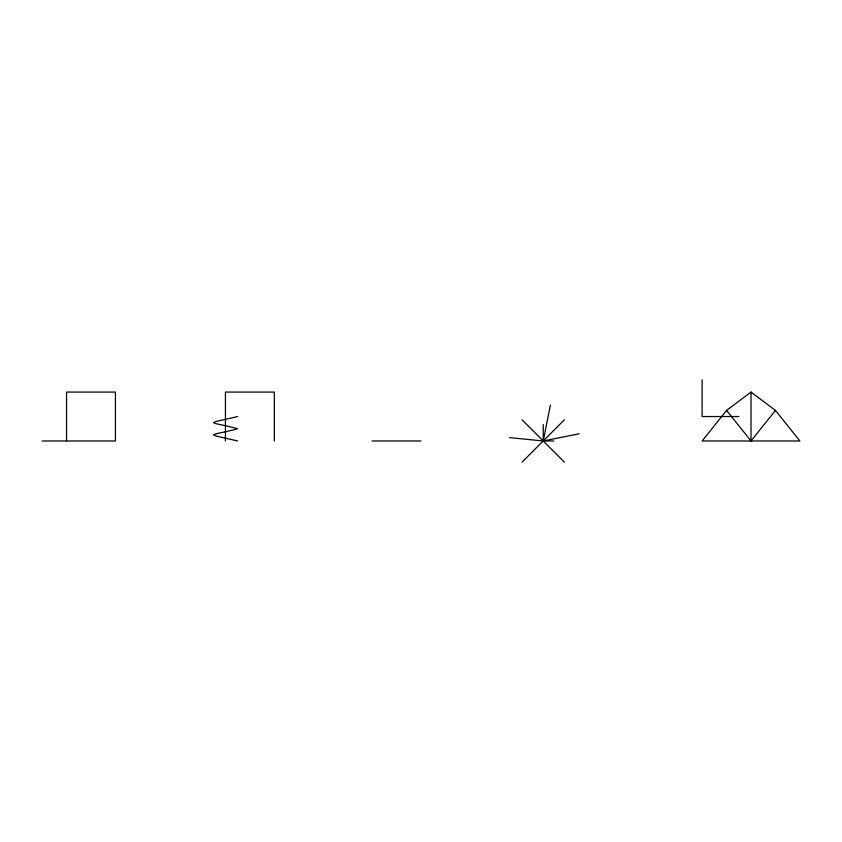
<?xml version="1.0" encoding="UTF-8"?>
<svg xmlns="http://www.w3.org/2000/svg" width="842" height="842" viewBox="0 0 842 842"><rect width="100%" height="100%" fill="white"/><g stroke="black" fill="none" stroke-linecap="round" stroke-linejoin="round"><path stroke-width="1.26" d="M509.326 437.577L543.227 440.976L550.384 405.191M237.665 416.527C202.533 424.81 209.026 420.916 237.665 428.746C209.026 436.577 202.533 432.683 237.665 440.976M726.562 410.412L702.123 440.976L799.9 440.976L775.45 410.412L751.011 392.077L726.562 410.412L751.011 440.976L775.45 410.412M522.051 462.142L564.393 419.8M543.227 424.568L543.227 440.976L579.18 433.777M738.792 416.527L702.123 416.527L702.123 379.858M42.1 440.976L115.438 440.976L115.438 392.077L66.55 392.077L66.55 440.976M372.111 440.976L421 440.976M543.227 440.976L553.762 440.976M522.051 419.8L564.393 462.142M751.011 392.077L751.011 440.976M274.334 440.976L274.334 392.077L225.435 392.077L225.435 440.976"/></g></svg>
